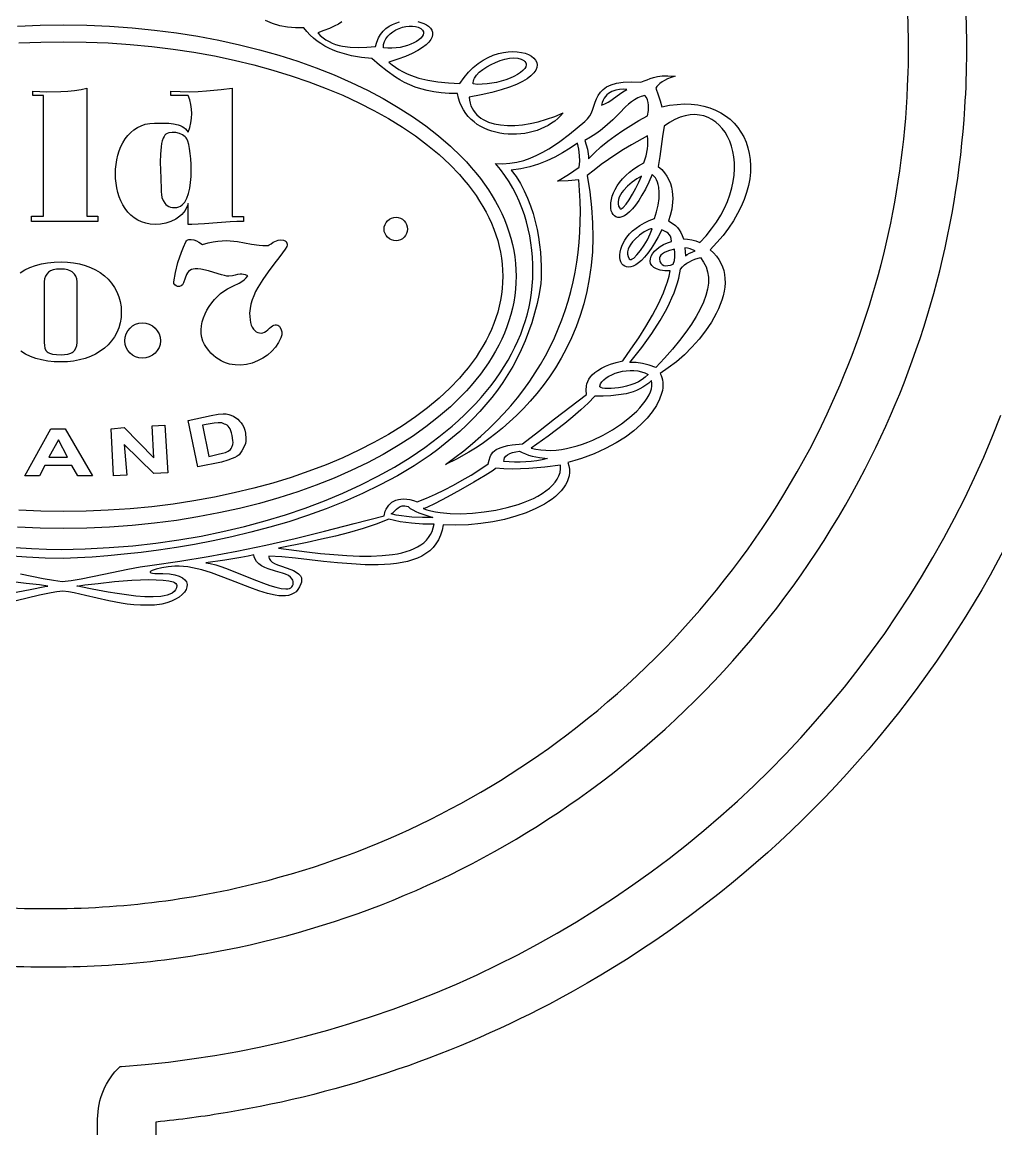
# Model space of a CAD drawing. Extents: x 0 to 300, y 0 to 300.
# Drawn here: x 148.2 to 215, y 75.9 to 151.8 of the extents above; entities that cross this region are included whole.
import ezdxf

# ---------------------------------------------------------------- set-up
doc = ezdxf.new("R2010")
doc.units = 0
doc.layers.add('Nível Padrão', color=18, linetype='CONTINUOUS')

msp = doc.modelspace()

# ---------------------------------------------------------------- linework, layer by layer
at = {"layer": 'Nível Padrão'}
for points in [[(87, 149.999, 0.054318), (88.474, 136.386, 0.101067), (98.67, 113.465, 0.119297), (121.17, 93.967, 0.103493), (145.911, 87.131, 0.060839), (161.308, 88.011, 0.109943), (186.407, 98.579, 0.119927), (206.033, 121.17, 0.103493), (212.869, 145.911, 0.060839), (211.989, 161.308, 0.109943), (201.421, 186.407, 0.119927), (178.83, 206.033, 0.103493), (154.089, 212.869, 0.060839), (138.692, 211.989, 0.109877), (113.606, 201.431, 0.120973), (93.856, 178.613, 0.096754), (87.239, 155.52, 0.021823), (87, 149.999)], [(91, 149.996, 0.071455), (93.365, 133.407, 0.091783), (103.017, 114.307, 0.120741), (124.926, 96.576, 0.099438), (147.402, 91.056, 0.065578), (162.845, 92.401, 0.107818), (185.572, 102.925, 0.121394), (203.424, 124.926, 0.099438), (208.944, 147.402, 0.065578), (207.599, 162.845, 0.107818), (197.075, 185.572, 0.121394), (175.074, 203.424, 0.099438), (152.598, 208.944, 0.065573), (137.156, 207.599, 0.107758), (114.44, 197.084, 0.122408), (96.482, 174.873, 0.099256), (91.049, 152.422, 0.010199), (91, 149.996)], [(157.382, 76.365), (157.382, 15.957), (246.952, 53.397), (283.81, 142.379), (223.612, 142.379, -0.126533), (210.911, 107.971, -0.118528), (185.035, 84.811, -0.082126), (162.289, 77.019, -0.016772), (157.382, 76.365)]]:
    msp.add_lwpolyline(points, format="xyb", close=True, dxfattribs=at)
for points in [[(175.337, 151.834), (175.556, 151.778), (175.756, 151.704), (175.934, 151.614), (176.086, 151.508), (176.208, 151.388), (176.297, 151.254), (176.348, 151.109), (176.358, 150.953), (176.323, 150.787), (176.239, 150.612), (176.103, 150.43), (175.91, 150.241), (175.657, 150.048), (175.34, 149.85), (174.956, 149.65), (174.5, 149.448), (173.969, 149.245), (173.358, 149.043), (173.58, 148.863), (173.81, 148.697), (174.051, 148.544), (174.301, 148.404), (174.561, 148.276), (174.833, 148.16), (175.41, 147.962), (176.035, 147.81), (176.713, 147.699), (177.445, 147.629), (178.236, 147.595), (178.519, 148.008), (178.823, 148.372), (179.143, 148.689), (179.477, 148.96), (179.82, 149.189), (180.168, 149.377), (180.519, 149.526), (180.868, 149.639), (181.21, 149.717), (181.544, 149.762), (181.864, 149.776), (182.167, 149.762), (182.45, 149.721), (182.708, 149.656), (182.937, 149.569), (183.135, 149.461), (183.296, 149.335), (183.418, 149.193), (183.497, 149.036), (183.528, 148.868), (183.509, 148.689), (183.435, 148.502), (183.302, 148.31), (183.107, 148.113), (182.847, 147.914), (182.516, 147.716), (182.112, 147.52), (181.631, 147.328), (181.068, 147.143), (180.421, 146.965), (179.685, 146.799), (178.856, 146.644), (178.884, 146.437), (178.93, 146.243), (178.991, 146.06), (179.069, 145.889), (179.162, 145.731), (179.27, 145.584), (179.391, 145.449), (179.527, 145.325), (179.675, 145.213), (179.836, 145.113), (180.008, 145.023), (180.192, 144.945), (180.59, 144.822), (181.026, 144.742), (181.496, 144.705), (181.993, 144.71), (182.514, 144.756), (183.053, 144.842), (183.607, 144.967), (184.17, 145.13), (184.737, 145.332), (185.305, 145.569), (185.133, 145.371), (184.944, 145.186), (184.739, 145.015), (184.519, 144.858), (184.287, 144.715), (184.042, 144.587), (183.787, 144.473), (183.523, 144.375), (183.252, 144.291), (182.974, 144.222), (182.692, 144.169), (182.406, 144.131), (182.117, 144.109), (181.828, 144.102), (181.54, 144.112), (181.254, 144.138), (180.971, 144.18), (180.693, 144.238), (180.421, 144.314), (180.156, 144.406), (179.901, 144.515), (179.655, 144.642), (179.422, 144.786), (179.201, 144.947), (178.995, 145.126), (178.805, 145.324), (178.631, 145.539), (178.477, 145.772), (178.342, 146.024), (178.228, 146.295), (178.138, 146.584), (178.071, 146.892), (177.489, 146.907), (176.949, 146.948), (176.449, 147.015), (175.985, 147.104), (175.555, 147.216), (175.156, 147.346), (174.785, 147.494), (174.438, 147.657), (174.114, 147.835), (173.808, 148.023), (173.24, 148.428), (172.713, 148.855), (172.201, 149.291), (171.487, 149.371), (170.803, 149.492), (170.153, 149.66), (169.841, 149.763), (169.54, 149.88), (169.249, 150.011), (168.968, 150.158), (168.698, 150.321), (168.44, 150.5), (168.194, 150.697), (167.96, 150.912), (167.738, 151.146), (167.53, 151.399), (166.953, 151.395), (166.399, 151.445), (165.87, 151.546), (165.365, 151.699), (164.885, 151.903)], [(170.136, 151.805), (169.898, 151.657), (169.615, 151.509), (169.286, 151.361), (168.908, 151.214), (168.481, 151.069), (168.657, 150.886), (168.845, 150.724), (169.043, 150.583), (169.252, 150.461), (169.471, 150.357), (169.7, 150.27), (169.938, 150.199), (170.186, 150.143), (170.707, 150.073), (171.259, 150.051), (171.841, 150.069), (172.449, 150.118), (172.53, 150.43), (172.645, 150.708), (172.79, 150.954), (172.963, 151.169), (173.159, 151.353), (173.374, 151.508), (173.604, 151.635), (173.847, 151.735), (174.097, 151.809)], [(147.882, 151.517), (149.449, 151.584), (151.037, 151.606), (151.037, 151.606), (152.631, 151.584), (154.206, 151.517), (155.757, 151.407), (157.284, 151.255), (158.784, 151.063), (160.256, 150.83), (161.698, 150.558), (163.107, 150.249), (164.482, 149.904), (165.82, 149.523), (167.12, 149.107), (168.38, 148.658), (169.597, 148.177), (170.77, 147.665), (171.897, 147.123), (172.976, 146.551), (174.005, 145.952), (174.981, 145.326), (175.904, 144.675), (176.77, 143.999), (177.579, 143.299), (178.327, 142.577), (178.678, 142.208), (179.014, 141.834), (179.333, 141.454), (179.637, 141.07), (179.923, 140.681), (180.193, 140.287), (180.446, 139.889), (180.682, 139.487), (180.901, 139.08), (181.101, 138.669), (181.284, 138.254), (181.449, 137.835), (181.595, 137.413), (181.722, 136.987), (181.831, 136.557), (181.92, 136.125), (181.99, 135.689), (182.04, 135.25), (182.07, 134.808), (182.081, 134.364), (182.07, 133.919), (182.04, 133.478), (181.99, 133.039), (181.92, 132.602), (181.831, 132.17), (181.722, 131.74), (181.595, 131.313), (181.449, 130.891), (181.284, 130.471), (181.101, 130.056), (180.901, 129.645), (180.682, 129.237), (180.446, 128.834), (180.193, 128.435), (179.923, 128.041), (179.637, 127.651), (179.333, 127.266), (179.014, 126.886), (178.678, 126.511), (178.327, 126.141), (177.579, 125.417), (176.77, 124.716), (175.904, 124.038), (174.981, 123.384), (174.005, 122.757), (172.976, 122.155), (171.897, 121.582), (170.77, 121.038), (169.597, 120.524), (168.38, 120.041), (167.12, 119.59), (165.82, 119.173), (164.482, 118.79), (163.107, 118.443), (161.698, 118.133), (160.256, 117.86), (158.784, 117.626), (157.284, 117.433), (155.757, 117.28), (154.206, 117.17), (152.631, 117.103), (151.037, 117.08), (149.449, 117.103), (147.882, 117.17)], [(147.967, 150.365), (149.492, 150.427), (151.037, 150.448), (151.037, 150.448), (152.585, 150.427), (154.114, 150.365), (155.62, 150.263), (157.102, 150.122), (158.559, 149.942), (159.988, 149.726), (161.388, 149.473), (162.756, 149.185), (164.09, 148.863), (165.389, 148.508), (166.651, 148.121), (167.874, 147.703), (169.056, 147.255), (170.194, 146.778), (171.288, 146.272), (172.335, 145.74), (173.334, 145.181), (174.282, 144.598), (175.177, 143.99), (176.018, 143.36), (176.803, 142.707), (177.529, 142.034), (178.195, 141.34), (178.505, 140.986), (178.799, 140.628), (179.078, 140.264), (179.34, 139.897), (179.585, 139.525), (179.814, 139.149), (180.026, 138.77), (180.221, 138.386), (180.398, 137.998), (180.558, 137.607), (180.7, 137.213), (180.823, 136.815), (180.929, 136.414), (181.015, 136.01), (181.083, 135.602), (181.132, 135.192), (181.161, 134.779), (181.171, 134.364), (181.161, 133.948), (181.132, 133.535), (181.083, 133.125), (181.015, 132.718), (180.929, 132.313), (180.823, 131.912), (180.7, 131.513), (180.558, 131.119), (180.398, 130.727), (180.221, 130.339), (180.026, 129.955), (179.814, 129.574), (179.585, 129.198), (179.34, 128.826), (179.078, 128.457), (178.799, 128.094), (178.505, 127.734), (178.195, 127.38), (177.529, 126.684), (176.803, 126.009), (176.018, 125.355), (175.177, 124.722), (174.282, 124.113), (173.334, 123.527), (172.335, 122.967), (171.288, 122.433), (170.194, 121.925), (169.056, 121.446), (167.874, 120.996), (166.651, 120.576), (165.389, 120.187), (164.09, 119.831), (162.756, 119.507), (161.388, 119.218), (159.988, 118.964), (158.559, 118.746), (157.102, 118.566), (155.62, 118.424), (154.114, 118.321), (152.585, 118.259), (151.037, 118.238), (149.492, 118.259), (147.967, 118.321)], [(147.727, 115.756), (148.834, 115.687), (149.884, 115.646), (150.871, 115.633), (152.532, 115.672), (154.171, 115.759), (155.787, 115.891), (157.377, 116.069), (158.94, 116.29), (160.474, 116.553), (161.976, 116.858), (163.445, 117.204), (164.878, 117.589), (166.273, 118.012), (167.628, 118.472), (168.942, 118.967), (170.211, 119.498), (171.435, 120.062), (172.61, 120.659), (173.736, 121.287), (174.809, 121.946), (175.828, 122.633), (176.79, 123.349), (177.695, 124.091), (178.124, 124.472), (178.538, 124.86), (178.937, 125.253), (179.32, 125.653), (179.686, 126.058), (180.036, 126.469), (180.37, 126.886), (180.686, 127.309), (180.985, 127.736), (181.267, 128.169), (181.532, 128.607), (181.778, 129.05), (182.006, 129.497), (182.215, 129.949), (182.406, 130.406), (182.578, 130.867), (182.731, 131.332), (182.864, 131.801), (182.977, 132.275), (183.07, 132.751), (183.143, 133.232), (183.196, 133.716), (183.227, 134.204), (183.238, 134.695), (183.238, 134.695), (183.23, 135.184), (183.204, 135.674), (183.161, 136.164), (183.099, 136.653), (183.018, 137.141), (182.918, 137.625), (182.796, 138.106), (182.654, 138.581), (182.49, 139.051), (182.303, 139.514), (182.094, 139.97), (181.86, 140.416), (181.602, 140.853), (181.319, 141.279), (181.01, 141.694), (180.675, 142.096), (181.174, 142.078), (181.664, 142.112), (182.142, 142.193), (182.608, 142.316), (183.06, 142.474), (183.497, 142.663), (183.919, 142.876), (184.323, 143.109), (184.709, 143.355), (185.075, 143.609), (185.744, 144.12), (186.793, 144.99), (186.985, 145.167), (187.134, 145.367), (187.252, 145.586), (187.347, 145.818), (187.515, 146.299), (187.609, 146.538), (187.723, 146.769), (187.868, 146.986), (188.055, 147.184), (188.294, 147.358), (188.595, 147.502), (188.969, 147.612), (189.428, 147.681), (189.98, 147.705), (190.637, 147.678), (190.869, 147.76), (191.081, 147.847), (191.292, 147.933), (191.521, 148.009), (191.787, 148.07), (192.108, 148.108), (192.504, 148.118), (192.993, 148.092), (192.718, 147.997), (192.479, 147.898), (192.273, 147.797), (192.1, 147.694), (191.955, 147.588), (191.837, 147.481), (191.743, 147.373), (191.671, 147.265), (191.84, 146.82), (191.97, 146.407), (192.084, 145.983), (192.614, 146.09), (193.126, 146.155), (193.618, 146.181), (194.091, 146.169), (194.543, 146.12), (194.973, 146.035), (195.38, 145.917), (195.763, 145.766), (196.122, 145.584), (196.454, 145.372), (196.761, 145.133), (197.04, 144.866), (197.29, 144.575), (197.511, 144.26), (197.702, 143.922), (197.861, 143.564), (197.988, 143.186), (198.082, 142.791), (198.142, 142.378), (198.167, 141.951), (198.156, 141.511), (198.108, 141.058), (198.022, 140.594), (197.897, 140.122), (197.733, 139.641), (197.528, 139.154), (197.281, 138.663), (196.992, 138.168), (196.659, 137.671), (196.282, 137.174), (195.86, 136.677), (195.391, 136.183), (195.626, 135.975), (195.828, 135.754), (195.999, 135.52), (196.139, 135.276), (196.249, 135.022), (196.331, 134.758), (196.385, 134.487), (196.413, 134.207), (196.415, 133.922), (196.394, 133.631), (196.349, 133.335), (196.282, 133.036), (196.194, 132.734), (196.086, 132.43), (195.959, 132.125), (195.815, 131.821), (195.477, 131.215), (195.08, 130.621), (194.634, 130.046), (194.147, 129.496), (193.627, 128.98), (193.084, 128.505), (192.525, 128.078), (191.96, 127.707), (192.033, 127.566), (192.089, 127.415), (192.129, 127.255), (192.151, 127.086), (192.157, 126.909), (192.145, 126.725), (192.116, 126.534), (192.07, 126.338), (191.927, 125.929), (191.714, 125.505), (191.43, 125.071), (191.076, 124.631), (190.651, 124.192), (190.154, 123.759), (189.585, 123.338), (188.943, 122.933), (188.228, 122.55), (187.438, 122.194), (187.016, 122.028), (186.574, 121.871), (186.114, 121.724), (185.635, 121.587), (185.704, 121.359), (185.74, 121.134), (185.745, 120.911), (185.719, 120.692), (185.664, 120.476), (185.58, 120.263), (185.47, 120.055), (185.333, 119.852), (185.172, 119.653), (184.986, 119.46), (184.778, 119.272), (184.548, 119.091), (184.298, 118.916), (184.028, 118.748), (183.434, 118.434), (182.775, 118.152), (182.06, 117.905), (181.298, 117.696), (180.497, 117.528), (179.665, 117.404), (178.813, 117.328), (177.948, 117.301), (177.079, 117.328), (177.007, 116.95), (176.9, 116.606), (176.76, 116.295), (176.589, 116.014), (176.388, 115.764), (176.158, 115.542), (175.901, 115.347), (175.619, 115.178), (175.313, 115.033), (174.984, 114.91), (174.634, 114.81), (174.265, 114.729), (173.878, 114.667), (173.475, 114.622), (173.056, 114.593), (172.625, 114.578), (171.727, 114.587), (170.794, 114.637), (169.838, 114.717), (168.871, 114.816), (166.951, 115.026), (166.023, 115.115), (165.132, 115.178), (165.136, 115.096), (165.155, 115.02), (165.233, 114.886), (165.358, 114.771), (165.521, 114.671), (165.714, 114.583), (165.927, 114.503), (166.383, 114.351), (166.819, 114.183), (167.008, 114.083), (167.167, 113.968), (167.287, 113.834), (167.358, 113.676), (167.373, 113.588), (167.373, 113.492), (167.357, 113.388), (167.323, 113.276), (167.234, 113.062), (167.123, 112.883), (166.991, 112.737), (166.839, 112.624), (166.667, 112.539), (166.478, 112.483), (166.271, 112.452), (166.049, 112.446), (165.812, 112.461), (165.561, 112.496), (165.022, 112.619), (164.441, 112.8), (163.825, 113.023), (162.526, 113.532), (161.858, 113.789), (161.191, 114.026), (160.531, 114.228), (159.888, 114.381), (159.575, 114.434), (159.269, 114.468), (158.972, 114.483), (158.684, 114.475), (158.228, 114.44), (157.787, 114.374), (157.405, 114.289), (157.123, 114.196), (157.034, 114.15), (156.985, 114.107), (156.983, 114.067), (157.033, 114.033), (157.14, 114.006), (157.309, 113.987), (157.857, 113.979), (158.3, 113.953), (158.669, 113.893), (158.968, 113.804), (159.199, 113.69), (159.365, 113.555), (159.47, 113.402), (159.515, 113.237), (159.505, 113.064), (159.443, 112.886), (159.33, 112.708), (159.171, 112.534), (158.967, 112.368), (158.723, 112.215), (158.441, 112.078), (158.124, 111.961), (157.775, 111.87), (157.272, 111.823), (156.786, 111.804), (156.316, 111.81), (155.861, 111.838), (155.418, 111.884), (154.986, 111.947), (154.152, 112.108), (153.347, 112.295), (152.56, 112.486), (151.78, 112.656), (151.389, 112.725), (150.995, 112.78), (150.594, 112.731), (150.197, 112.666), (149.405, 112.498), (147.792, 112.108)], [(148.092, 113.953), (149.655, 113.645), (150.347, 113.525), (150.954, 113.441), (151.57, 113.513), (152.259, 113.627), (153.801, 113.937), (155.459, 114.278), (156.294, 114.432), (157.113, 114.558), (157.113, 114.558), (159.021, 114.82), (160.96, 115.14), (162.926, 115.51), (164.915, 115.927), (166.924, 116.385), (168.948, 116.878), (170.984, 117.401), (173.028, 117.948), (173.115, 118.26), (173.179, 118.404), (173.255, 118.539), (173.345, 118.662), (173.449, 118.772), (173.567, 118.869), (173.699, 118.951), (173.846, 119.016), (174.008, 119.063), (174.185, 119.092), (174.376, 119.1), (174.584, 119.085), (174.807, 119.048), (175.046, 118.987), (175.301, 118.899), (175.933, 119.157), (176.558, 119.434), (177.175, 119.731), (177.787, 120.047), (178.392, 120.382), (178.993, 120.737), (179.588, 121.111), (180.179, 121.504), (180.238, 121.748), (180.309, 121.979), (180.357, 122.089), (180.42, 122.194), (180.498, 122.294), (180.598, 122.388), (180.72, 122.476), (180.871, 122.557), (181.051, 122.631), (181.266, 122.696), (181.518, 122.753), (181.812, 122.802), (182.535, 122.869), (183.627, 123.73), (184.726, 124.58), (186.917, 126.259), (186.896, 126.547), (186.915, 126.848), (186.948, 127.001), (187, 127.156), (187.077, 127.31), (187.18, 127.464), (187.314, 127.616), (187.482, 127.766), (187.688, 127.913), (187.934, 128.056), (188.225, 128.195), (188.563, 128.328), (188.953, 128.455), (189.397, 128.575), (189.96, 129.364), (190.494, 130.148), (190.994, 130.928), (191.448, 131.702), (191.851, 132.47), (192.193, 133.232), (192.339, 133.611), (192.466, 133.988), (192.575, 134.363), (192.663, 134.736), (192.285, 134.747), (191.973, 134.792), (191.722, 134.869), (191.531, 134.971), (191.395, 135.096), (191.312, 135.239), (191.279, 135.396), (191.294, 135.563), (191.352, 135.736), (191.451, 135.91), (191.589, 136.082), (191.762, 136.248), (191.967, 136.403), (192.201, 136.543), (192.462, 136.664), (192.745, 136.762), (192.717, 136.967), (192.665, 137.123), (192.594, 137.24), (192.508, 137.325), (192.41, 137.39), (192.304, 137.442), (192.084, 137.548), (191.835, 137.062), (191.59, 136.635), (191.352, 136.263), (191.122, 135.945), (190.899, 135.677), (190.686, 135.458), (190.483, 135.284), (190.292, 135.153), (190.112, 135.062), (189.946, 135.01), (189.794, 134.993), (189.656, 135.009), (189.535, 135.055), (189.431, 135.129), (189.345, 135.229), (189.278, 135.351), (189.231, 135.493), (189.205, 135.654), (189.201, 135.829), (189.22, 136.017), (189.263, 136.215), (189.33, 136.42), (189.424, 136.631), (189.544, 136.844), (189.692, 137.057), (189.869, 137.267), (190.075, 137.473), (190.312, 137.67), (190.581, 137.858), (190.883, 138.032), (191.218, 138.192), (191.588, 138.333), (191.727, 138.797), (191.83, 139.253), (191.892, 139.692), (191.908, 140.106), (191.875, 140.488), (191.837, 140.663), (191.786, 140.828), (191.719, 140.98), (191.637, 141.119), (191.538, 141.243), (191.423, 141.352), (191.184, 140.814), (190.95, 140.337), (190.72, 139.92), (190.497, 139.559), (190.282, 139.252), (190.074, 138.997), (189.875, 138.791), (189.687, 138.631), (189.51, 138.515), (189.345, 138.441), (189.193, 138.405), (189.056, 138.406), (188.934, 138.44), (188.828, 138.506), (188.739, 138.6), (188.669, 138.721), (188.617, 138.865), (188.586, 139.03), (188.577, 139.214), (188.589, 139.414), (188.625, 139.627), (188.685, 139.851), (188.771, 140.084), (188.882, 140.323), (189.021, 140.564), (189.189, 140.807), (189.385, 141.048), (189.612, 141.284), (189.871, 141.514), (190.161, 141.735), (190.486, 141.943), (190.844, 142.137), (190.999, 142.626), (191.092, 143.099), (191.115, 143.329), (191.123, 143.556), (191.115, 143.779), (191.092, 143.998), (189.993, 143.386), (189.457, 143.062), (188.932, 142.727), (188.419, 142.38), (187.918, 142.021), (187.431, 141.651), (186.958, 141.269), (187.141, 140.155), (187.266, 139.075), (187.334, 138.031), (187.35, 137.021), (187.315, 136.045), (187.232, 135.103), (187.104, 134.194), (186.934, 133.319), (186.725, 132.477), (186.479, 131.667), (186.198, 130.889), (185.886, 130.143), (185.546, 129.429), (185.18, 128.747), (184.79, 128.095), (184.38, 127.474), (183.952, 126.883), (183.509, 126.323), (183.053, 125.792), (182.588, 125.291), (182.116, 124.819), (181.64, 124.376), (181.163, 123.961), (180.686, 123.575), (180.214, 123.216), (179.748, 122.886), (179.291, 122.582), (178.847, 122.305), (178.005, 121.832), (177.244, 121.463), (177.887, 121.93), (178.506, 122.407), (179.101, 122.895), (179.673, 123.394), (180.221, 123.903), (180.745, 124.421), (181.246, 124.95), (181.723, 125.489), (182.178, 126.038), (182.608, 126.596), (183.016, 127.163), (183.401, 127.74), (183.763, 128.326), (184.101, 128.92), (184.417, 129.524), (184.711, 130.136), (184.981, 130.756), (185.229, 131.385), (185.455, 132.022), (185.658, 132.667), (185.839, 133.32), (185.998, 133.981), (186.134, 134.649), (186.248, 135.325), (186.341, 136.008), (186.411, 136.698), (186.46, 137.395), (186.487, 138.099), (186.492, 138.81), (186.476, 139.527), (186.439, 140.25), (186.38, 140.98), (185.656, 140.923), (184.933, 140.897), (185.677, 141.357), (186.421, 141.848), (186.454, 142.252), (186.436, 142.659), (186.38, 143.075), (186.297, 143.502), (185.785, 143.156), (185.267, 142.833), (184.738, 142.539), (184.194, 142.277), (183.628, 142.052), (183.036, 141.868), (182.411, 141.73), (181.75, 141.641), (182.081, 141.199), (182.378, 140.729), (182.642, 140.235), (182.874, 139.723), (183.077, 139.197), (183.252, 138.662), (183.4, 138.123), (183.522, 137.584), (183.621, 137.05), (183.698, 136.527), (183.753, 136.019), (183.79, 135.53), (183.809, 135.066), (183.812, 134.631), (183.8, 134.23), (183.775, 133.868), (183.661, 133.17), (183.52, 132.49), (183.354, 131.826), (183.162, 131.179), (182.946, 130.548), (182.707, 129.933), (182.444, 129.333), (182.158, 128.75), (181.851, 128.181), (181.523, 127.628), (181.174, 127.09), (180.806, 126.567), (180.418, 126.058), (180.013, 125.564), (179.589, 125.084), (179.148, 124.618), (178.691, 124.166), (178.218, 123.728), (177.73, 123.303), (177.228, 122.892), (176.712, 122.493), (176.183, 122.108), (175.641, 121.735), (175.088, 121.375), (174.524, 121.027), (173.949, 120.691), (172.771, 120.055), (171.56, 119.465), (170.32, 118.92), (169.058, 118.418), (167.778, 117.957), (166.487, 117.537), (165.188, 117.155), (163.889, 116.81), (162.593, 116.501), (161.307, 116.225), (160.035, 115.981), (158.784, 115.769), (157.558, 115.585), (156.363, 115.43), (155.204, 115.3), (154.086, 115.195), (153.016, 115.113), (151.997, 115.053), (151.037, 115.012), (149.778, 115.039), (148.494, 115.097), (147.188, 115.187)], [(148.066, 134.596), (148.389, 134.798), (148.741, 134.968), (149.12, 135.108), (149.524, 135.217), (149.951, 135.294), (150.401, 135.341), (150.871, 135.356), (151.313, 135.341), (151.737, 135.295), (152.144, 135.219), (152.53, 135.113), (152.895, 134.979), (153.237, 134.815), (153.555, 134.624), (153.848, 134.405), (154.111, 134.159), (154.342, 133.89), (154.541, 133.598), (154.705, 133.289), (154.835, 132.964), (154.929, 132.626), (154.986, 132.278), (155.005, 131.924), (154.986, 131.544), (154.929, 131.182), (154.835, 130.838), (154.705, 130.513), (154.541, 130.21), (154.342, 129.93), (154.111, 129.674), (153.848, 129.443), (153.555, 129.224), (153.237, 129.033), (152.895, 128.87), (152.53, 128.735), (152.144, 128.63), (151.737, 128.554), (151.313, 128.508), (150.871, 128.492), (150.403, 128.508), (149.957, 128.554), (149.537, 128.63), (149.14, 128.735), (148.769, 128.87), (148.424, 129.033), (148.105, 129.224)], [(147.784, 112.709), (148.878, 112.919), (149.657, 113.075), (149.879, 113.112), (149.962, 113.11), (149.962, 113.11), (149.394, 113.195), (148.489, 113.309), (147.373, 113.425)]]:
    msp.add_lwpolyline(points, dxfattribs=at)
for points in [[(172.986, 150.035), (172.996, 150.254), (173.053, 150.461), (173.151, 150.655), (173.284, 150.833), (173.448, 150.994), (173.637, 151.138), (173.845, 151.261), (174.066, 151.363), (174.296, 151.443), (174.529, 151.498), (174.759, 151.527), (174.98, 151.529), (175.188, 151.502), (175.376, 151.445), (175.54, 151.356), (175.673, 151.234), (175.728, 151.137), (175.741, 151.032), (175.713, 150.921), (175.649, 150.808), (175.55, 150.694), (175.419, 150.582), (175.259, 150.473), (175.074, 150.371), (174.865, 150.277), (174.636, 150.193), (174.389, 150.122), (174.127, 150.065), (173.853, 150.026), (173.57, 150.007), (173.28, 150.009), (172.986, 150.035)], [(179.146, 147.554), (179.14, 147.652), (179.153, 147.752), (179.183, 147.852), (179.231, 147.954), (179.37, 148.157), (179.562, 148.356), (179.798, 148.548), (180.069, 148.728), (180.366, 148.893), (180.68, 149.037), (181.003, 149.159), (181.324, 149.252), (181.636, 149.314), (181.93, 149.339), (182.196, 149.325), (182.426, 149.266), (182.525, 149.219), (182.611, 149.16), (182.684, 149.087), (182.742, 149.001), (182.769, 148.938), (182.78, 148.874), (182.759, 148.741), (182.683, 148.604), (182.558, 148.467), (182.389, 148.331), (182.182, 148.198), (181.941, 148.071), (181.672, 147.952), (181.381, 147.843), (181.072, 147.747), (180.751, 147.665), (180.423, 147.6), (180.093, 147.554), (179.766, 147.53), (179.449, 147.529), (179.146, 147.554)], [(148.846, 138.127), (148.846, 138.499), (149.673, 138.499), (149.673, 146.768), (148.929, 146.768), (148.929, 147.058), (149.888, 147.021), (150.866, 147.037), (151.345, 147.068), (151.806, 147.116), (152.243, 147.181), (152.649, 147.265), (152.649, 138.499), (153.393, 138.499), (153.393, 138.127), (148.846, 138.127)], [(162.611, 147.265), (162.611, 138.457), (163.396, 138.457), (163.396, 138.127), (162.935, 138.118), (162.48, 138.094), (161.588, 138.023), (160.711, 137.952), (160.276, 137.929), (159.841, 137.92), (159.593, 137.92), (159.593, 139.367), (159.538, 139.194), (159.465, 139.032), (159.376, 138.88), (159.273, 138.74), (159.156, 138.61), (159.027, 138.491), (158.736, 138.287), (158.41, 138.127), (158.059, 138.012), (157.692, 137.943), (157.32, 137.92), (156.99, 137.94), (156.681, 137.998), (156.394, 138.092), (156.128, 138.218), (155.884, 138.376), (155.661, 138.561), (155.459, 138.772), (155.279, 139.005), (155.12, 139.259), (154.982, 139.531), (154.866, 139.818), (154.771, 140.118), (154.697, 140.428), (154.644, 140.745), (154.612, 141.068), (154.602, 141.393), (154.612, 141.718), (154.644, 142.041), (154.697, 142.359), (154.77, 142.668), (154.865, 142.968), (154.98, 143.255), (155.116, 143.527), (155.274, 143.781), (155.452, 144.015), (155.65, 144.225), (155.87, 144.411), (156.11, 144.568), (156.371, 144.695), (156.653, 144.788), (156.956, 144.846), (157.279, 144.866), (157.931, 144.868), (158.265, 144.856), (158.591, 144.82), (158.897, 144.751), (159.04, 144.702), (159.174, 144.64), (159.297, 144.565), (159.409, 144.475), (159.508, 144.369), (159.593, 144.246), (159.702, 144.57), (159.779, 144.89), (159.826, 145.208), (159.841, 145.523), (159.826, 145.836), (159.779, 146.148), (159.702, 146.458), (159.593, 146.768), (158.395, 146.768), (158.395, 147.058), (159.042, 147.028), (159.675, 147.026), (160.285, 147.047), (160.859, 147.084), (161.865, 147.18), (162.611, 147.265)], [(191.092, 145.363), (191.159, 145.739), (191.17, 145.927), (191.164, 146.112), (191.139, 146.291), (191.092, 146.462), (191.022, 146.622), (190.927, 146.768), (190.673, 146.699), (190.437, 146.601), (190.215, 146.478), (190.002, 146.33), (189.795, 146.162), (189.59, 145.976), (189.17, 145.559), (188.711, 145.099), (188.183, 144.617), (187.883, 144.374), (187.554, 144.133), (187.192, 143.897), (186.793, 143.667), (186.89, 143.38), (186.979, 143.078), (187.037, 142.76), (187.047, 142.595), (187.041, 142.427), (187.459, 142.84), (187.906, 143.24), (188.381, 143.628), (188.88, 144.003), (189.403, 144.365), (189.947, 144.712), (190.511, 145.045), (191.092, 145.363)], [(189.686, 147.182), (189.442, 147.188), (189.183, 147.171), (188.919, 147.122), (188.663, 147.032), (188.542, 146.97), (188.427, 146.894), (188.32, 146.804), (188.222, 146.699), (188.134, 146.578), (188.059, 146.44), (187.997, 146.283), (187.95, 146.107), (188.183, 146.194), (188.39, 146.298), (188.583, 146.418), (188.772, 146.551), (189.177, 146.851), (189.414, 147.014), (189.686, 147.182)], [(192.249, 144.66), (192.138, 143.954), (192.043, 143.259), (191.947, 142.572), (191.836, 141.889), (192.072, 141.68), (192.271, 141.456), (192.436, 141.221), (192.568, 140.976), (192.67, 140.725), (192.745, 140.468), (192.795, 140.21), (192.823, 139.951), (192.831, 139.695), (192.821, 139.443), (192.76, 138.964), (192.659, 138.533), (192.539, 138.168), (192.863, 137.962), (193.011, 137.841), (193.148, 137.703), (193.274, 137.545), (193.387, 137.365), (193.487, 137.161), (193.572, 136.927), (193.851, 136.912), (194.13, 136.865), (194.409, 136.788), (194.688, 136.679), (195.114, 137.144), (195.494, 137.613), (195.829, 138.084), (196.121, 138.557), (196.371, 139.029), (196.58, 139.498), (196.75, 139.963), (196.882, 140.421), (196.978, 140.871), (197.038, 141.31), (197.065, 141.738), (197.059, 142.152), (197.022, 142.55), (196.956, 142.93), (196.861, 143.291), (196.74, 143.631), (196.592, 143.948), (196.421, 144.239), (196.227, 144.504), (196.011, 144.74), (195.775, 144.946), (195.521, 145.119), (195.249, 145.258), (194.961, 145.361), (194.659, 145.425), (194.344, 145.45), (194.016, 145.434), (193.678, 145.373), (193.331, 145.268), (192.977, 145.115), (192.615, 144.913), (192.249, 144.66)], [(157.733, 140.318), (157.737, 140.158), (157.754, 139.967), (157.794, 139.762), (157.868, 139.558), (157.984, 139.372), (158.06, 139.29), (158.152, 139.219), (158.259, 139.16), (158.382, 139.116), (158.523, 139.087), (158.684, 139.078), (158.822, 139.089), (158.949, 139.124), (159.066, 139.179), (159.172, 139.255), (159.269, 139.349), (159.357, 139.459), (159.505, 139.727), (159.62, 140.046), (159.705, 140.406), (159.762, 140.795), (159.795, 141.202), (159.806, 141.617), (159.798, 142.027), (159.774, 142.423), (159.736, 142.793), (159.688, 143.126), (159.633, 143.411), (159.573, 143.636), (159.511, 143.791), (159.462, 143.867), (159.394, 143.938), (159.213, 144.061), (158.988, 144.156), (158.741, 144.215), (158.491, 144.232), (158.261, 144.198), (158.159, 144.161), (158.07, 144.109), (157.996, 144.041), (157.94, 143.957), (157.869, 143.828), (157.812, 143.663), (157.767, 143.466), (157.733, 143.243), (157.693, 142.736), (157.682, 142.184), (157.707, 141.102), (157.733, 140.318)], [(190.679, 141.228), (190.369, 141.045), (190.045, 140.816), (189.732, 140.549), (189.454, 140.256), (189.336, 140.103), (189.236, 139.948), (189.158, 139.791), (189.103, 139.634), (189.076, 139.479), (189.08, 139.327), (189.117, 139.179), (189.19, 139.036), (189.23, 138.995), (189.285, 138.993), (189.354, 139.027), (189.435, 139.094), (189.625, 139.312), (189.841, 139.62), (190.07, 139.993), (190.295, 140.403), (190.503, 140.823), (190.679, 141.228)], [(173.854, 138.416), (174.007, 138.399), (174.152, 138.351), (174.285, 138.274), (174.402, 138.173), (174.5, 138.051), (174.575, 137.91), (174.623, 137.755), (174.64, 137.589), (174.623, 137.437), (174.575, 137.292), (174.5, 137.159), (174.402, 137.041), (174.285, 136.943), (174.152, 136.868), (174.007, 136.82), (173.854, 136.803), (173.688, 136.82), (173.533, 136.868), (173.393, 136.943), (173.271, 137.041), (173.169, 137.159), (173.093, 137.292), (173.045, 137.437), (173.028, 137.589), (173.045, 137.755), (173.093, 137.91), (173.169, 138.051), (173.271, 138.173), (173.393, 138.274), (173.533, 138.351), (173.688, 138.399), (173.854, 138.416)], [(191.423, 137.63), (191.316, 137.616), (191.187, 137.574), (190.881, 137.418), (190.544, 137.183), (190.219, 136.891), (190.073, 136.73), (189.946, 136.562), (189.841, 136.391), (189.766, 136.217), (189.724, 136.045), (189.721, 135.877), (189.762, 135.716), (189.852, 135.563), (189.901, 135.522), (189.968, 135.52), (190.052, 135.553), (190.15, 135.619), (190.374, 135.832), (190.622, 136.132), (190.871, 136.489), (191.102, 136.877), (191.292, 137.267), (191.423, 137.63)], [(158.601, 133.992), (158.719, 134.633), (158.891, 135.31), (159.125, 136.009), (159.267, 136.364), (159.428, 136.721), (159.466, 136.789), (159.515, 136.839), (159.575, 136.873), (159.644, 136.893), (159.802, 136.894), (159.976, 136.855), (160.154, 136.789), (160.323, 136.709), (160.585, 136.555), (160.959, 136.656), (161.305, 136.73), (161.627, 136.778), (161.928, 136.804), (162.211, 136.811), (162.479, 136.802), (162.983, 136.747), (163.945, 136.573), (164.452, 136.502), (164.723, 136.48), (165.008, 136.473), (165.072, 136.483), (165.139, 136.512), (165.277, 136.602), (165.415, 136.699), (165.546, 136.762), (165.757, 136.832), (165.952, 136.858), (166.121, 136.843), (166.254, 136.788), (166.304, 136.746), (166.342, 136.696), (166.367, 136.637), (166.377, 136.57), (166.371, 136.495), (166.349, 136.412), (166.249, 136.224), (165.874, 135.712), (165.478, 135.197), (165.081, 134.674), (164.704, 134.142), (164.367, 133.595), (164.22, 133.316), (164.092, 133.032), (163.984, 132.743), (163.899, 132.449), (163.84, 132.148), (163.81, 131.841), (163.812, 131.604), (163.833, 131.388), (163.871, 131.194), (163.924, 131.023), (163.991, 130.874), (164.071, 130.748), (164.16, 130.644), (164.259, 130.565), (164.365, 130.509), (164.477, 130.477), (164.593, 130.47), (164.711, 130.487), (164.829, 130.529), (164.947, 130.596), (165.063, 130.689), (165.174, 130.808), (165.28, 130.908), (165.382, 130.979), (165.479, 131.023), (165.57, 131.042), (165.654, 131.037), (165.731, 131.013), (165.8, 130.97), (165.861, 130.911), (165.954, 130.755), (166.005, 130.564), (166.008, 130.354), (165.959, 130.146), (165.793, 129.814), (165.579, 129.504), (165.322, 129.22), (165.028, 128.964), (164.703, 128.743), (164.353, 128.559), (163.982, 128.418), (163.598, 128.322), (163.205, 128.276), (162.81, 128.283), (162.613, 128.309), (162.418, 128.349), (162.225, 128.405), (162.035, 128.477), (161.849, 128.566), (161.667, 128.672), (161.491, 128.795), (161.32, 128.936), (161.156, 129.096), (160.999, 129.274), (160.85, 129.473), (160.709, 129.691), (160.597, 129.924), (160.523, 130.17), (160.484, 130.428), (160.478, 130.693), (160.504, 130.963), (160.56, 131.237), (160.643, 131.51), (160.751, 131.78), (160.882, 132.044), (161.035, 132.299), (161.207, 132.543), (161.395, 132.773), (161.599, 132.986), (161.816, 133.179), (162.044, 133.35), (162.28, 133.495), (162.703, 133.713), (163.091, 133.904), (163.266, 134.005), (163.425, 134.118), (163.566, 134.249), (163.686, 134.405), (163.527, 134.463), (163.39, 134.499), (163.271, 134.516), (163.166, 134.518), (162.983, 134.488), (162.812, 134.436), (162.624, 134.388), (162.389, 134.37), (162.245, 134.381), (162.078, 134.409), (161.884, 134.457), (161.66, 134.529), (160.977, 134.742), (160.46, 134.857), (160.255, 134.88), (160.081, 134.882), (159.934, 134.863), (159.81, 134.824), (159.708, 134.766), (159.622, 134.69), (159.549, 134.597), (159.486, 134.489), (159.376, 134.226), (159.263, 133.909), (159.197, 133.78), (159.101, 133.701), (158.988, 133.666), (158.87, 133.671), (158.76, 133.711), (158.67, 133.781), (158.613, 133.876), (158.601, 133.992)], [(192.869, 135.191), (192.94, 135.445), (192.973, 135.708), (192.974, 135.97), (192.952, 136.224), (192.61, 136.139), (192.433, 136.077), (192.265, 136.002), (192.119, 135.914), (192.005, 135.812), (191.934, 135.695), (191.919, 135.631), (191.919, 135.563), (191.949, 135.386), (192.009, 135.255), (192.096, 135.165), (192.208, 135.113), (192.343, 135.094), (192.5, 135.103), (192.676, 135.137), (192.869, 135.191)], [(193.655, 136.307), (193.691, 136.038), (193.696, 135.77), (193.829, 135.862), (193.98, 135.951), (194.155, 136.031), (194.358, 136.101), (194.195, 136.185), (194.022, 136.25), (193.84, 136.292), (193.655, 136.307)], [(194.73, 135.646), (194.95, 135.34), (195.114, 135.014), (195.222, 134.665), (195.275, 134.295), (195.272, 133.904), (195.215, 133.49), (195.103, 133.054), (194.936, 132.596), (194.715, 132.116), (194.441, 131.613), (194.112, 131.088), (193.73, 130.54), (193.294, 129.97), (192.806, 129.376), (192.264, 128.76), (191.671, 128.12), (191.224, 128.265), (190.766, 128.378), (190.316, 128.446), (190.1, 128.457), (189.893, 128.451), (190.709, 129.491), (191.395, 130.447), (191.962, 131.326), (192.42, 132.136), (192.611, 132.518), (192.779, 132.887), (192.925, 133.242), (193.05, 133.585), (193.155, 133.918), (193.242, 134.24), (193.365, 134.86), (193.497, 135.007), (193.643, 135.14), (193.801, 135.258), (193.97, 135.361), (194.149, 135.452), (194.336, 135.529), (194.73, 135.646)], [(151.987, 129.815), (151.987, 133.992), (151.96, 134.193), (151.889, 134.364), (151.796, 134.503), (151.698, 134.612), (151.627, 134.67), (151.54, 134.72), (151.331, 134.798), (151.099, 134.845), (150.871, 134.86), (150.567, 134.845), (150.329, 134.803), (150.145, 134.738), (150.003, 134.653), (149.888, 134.521), (149.797, 134.369), (149.736, 134.194), (149.714, 133.992), (149.714, 129.815), (149.729, 129.608), (149.771, 129.428), (149.836, 129.286), (149.921, 129.195), (149.99, 129.139), (150.075, 129.093), (150.288, 129.03), (150.554, 128.998), (150.871, 128.989), (151.099, 128.998), (151.331, 129.03), (151.54, 129.093), (151.627, 129.139), (151.698, 129.195), (151.796, 129.286), (151.889, 129.428), (151.96, 129.608), (151.987, 129.815)], [(156.452, 131.18), (156.695, 131.154), (156.925, 131.079), (157.135, 130.962), (157.32, 130.808), (157.474, 130.623), (157.591, 130.412), (157.666, 130.183), (157.692, 129.939), (157.666, 129.698), (157.591, 129.473), (157.474, 129.269), (157.32, 129.092), (157.135, 128.945), (156.925, 128.835), (156.695, 128.765), (156.452, 128.74), (156.21, 128.765), (155.985, 128.835), (155.782, 128.945), (155.604, 129.092), (155.458, 129.269), (155.347, 129.473), (155.277, 129.698), (155.253, 129.939), (155.277, 130.183), (155.347, 130.412), (155.458, 130.623), (155.604, 130.808), (155.782, 130.962), (155.985, 131.079), (156.21, 131.154), (156.452, 131.18)], [(187.826, 126.838), (187.878, 126.984), (187.97, 127.126), (188.097, 127.263), (188.256, 127.391), (188.442, 127.51), (188.651, 127.617), (188.88, 127.711), (189.123, 127.789), (189.378, 127.85), (189.64, 127.891), (189.905, 127.911), (190.169, 127.908), (190.428, 127.88), (190.678, 127.824), (190.914, 127.74), (191.133, 127.624), (190.945, 127.441), (190.727, 127.28), (190.483, 127.139), (190.221, 127.019), (189.947, 126.917), (189.666, 126.834), (189.384, 126.768), (189.108, 126.719), (188.597, 126.669), (188.18, 126.676), (188.023, 126.699), (187.907, 126.735), (187.84, 126.781), (187.826, 126.838)], [(191.381, 127.21), (191.191, 127.042), (190.991, 126.891), (190.782, 126.758), (190.565, 126.641), (190.34, 126.54), (190.108, 126.452), (189.624, 126.316), (189.117, 126.225), (188.591, 126.17), (188.049, 126.143), (187.496, 126.135), (187.026, 125.669), (186.52, 125.202), (185.986, 124.738), (185.429, 124.28), (184.856, 123.832), (184.275, 123.397), (183.114, 122.579), (183.441, 122.504), (183.777, 122.454), (184.122, 122.43), (184.473, 122.429), (184.829, 122.451), (185.19, 122.494), (185.553, 122.558), (185.917, 122.64), (186.281, 122.74), (186.643, 122.857), (187.003, 122.99), (187.357, 123.136), (188.048, 123.467), (188.705, 123.84), (189.316, 124.247), (189.87, 124.677), (190.356, 125.12), (190.571, 125.344), (190.764, 125.568), (190.935, 125.791), (191.081, 126.011), (191.203, 126.227), (191.297, 126.438), (191.364, 126.643), (191.401, 126.841), (191.407, 127.031), (191.381, 127.21)], [(159.593, 124.481), (161.164, 124.812), (161.655, 124.905), (161.991, 124.936), (162.194, 124.922), (162.373, 124.884), (162.694, 124.771), (162.993, 124.559), (163.124, 124.439), (163.231, 124.316), (163.323, 124.177), (163.407, 124.011), (163.475, 123.822), (163.52, 123.613), (163.551, 123.215), (163.544, 123.049), (163.52, 122.91), (163.37, 122.548), (163.282, 122.387), (163.19, 122.249), (163.082, 122.132), (162.947, 122.031), (162.789, 121.946), (162.611, 121.876), (162.301, 121.752), (161.867, 121.628), (160.255, 121.297), (159.593, 124.481)], [(153.021, 120.677), (152.029, 120.677), (151.615, 121.38), (149.755, 121.38), (149.383, 120.677), (148.391, 120.677), (150.169, 123.903), (151.161, 123.903), (153.021, 120.677)], [(154.468, 120.677), (154.302, 123.903), (155.212, 123.985), (157.237, 121.918), (157.113, 124.109), (157.981, 124.151), (158.188, 120.884), (157.237, 120.843), (155.212, 122.827), (155.377, 120.719), (154.468, 120.677)], [(160.585, 124.151), (160.999, 122), (161.66, 122.166), (161.955, 122.228), (162.156, 122.29), (162.337, 122.378), (162.487, 122.497), (162.542, 122.566), (162.585, 122.647), (162.652, 122.827), (162.669, 122.959), (162.663, 123.106), (162.611, 123.448), (162.573, 123.625), (162.523, 123.778), (162.466, 123.901), (162.404, 123.985), (162.341, 124.076), (162.27, 124.156), (162.183, 124.212), (162.074, 124.233), (161.997, 124.281), (161.898, 124.306), (161.66, 124.316), (161.386, 124.29), (160.957, 124.233), (160.585, 124.151)], [(151.326, 121.959), (150.706, 123.158), (150.045, 121.959), (151.326, 121.959)], [(184.23, 121.876), (183.868, 121.781), (183.498, 121.71), (183.121, 121.662), (182.742, 121.633), (182.363, 121.622), (181.986, 121.626), (181.254, 121.67), (181.258, 121.803), (181.3, 121.925), (181.38, 122.034), (181.497, 122.13), (181.651, 122.212), (181.841, 122.28), (182.067, 122.334), (182.329, 122.372), (182.512, 122.27), (182.719, 122.179), (182.945, 122.099), (183.186, 122.031), (183.7, 121.931), (184.23, 121.876)], [(175.715, 118.444), (175.968, 118.354), (176.246, 118.277), (176.546, 118.213), (176.866, 118.162), (177.557, 118.098), (178.303, 118.084), (179.086, 118.119), (179.888, 118.202), (180.693, 118.331), (181.481, 118.506), (182.237, 118.726), (182.597, 118.853), (182.942, 118.99), (183.27, 119.137), (183.58, 119.295), (183.868, 119.464), (184.132, 119.642), (184.371, 119.831), (184.581, 120.03), (184.762, 120.238), (184.911, 120.456), (185.025, 120.683), (185.103, 120.92), (185.142, 121.166), (185.14, 121.422), (184.064, 121.279), (183.513, 121.222), (182.954, 121.179), (182.389, 121.153), (181.82, 121.148), (181.248, 121.168), (180.675, 121.215), (180.672, 121.195), (180.641, 121.161), (180.501, 121.053), (179.964, 120.706), (179.182, 120.24), (178.272, 119.721), (177.353, 119.216), (176.542, 118.79), (175.957, 118.511), (175.785, 118.447), (175.736, 118.437), (175.715, 118.444)], [(176.376, 117.824), (175.657, 117.828), (174.934, 117.855), (174.575, 117.885), (174.219, 117.929), (173.869, 117.99), (173.524, 118.072), (173.653, 118.173), (173.769, 118.284), (173.879, 118.393), (173.994, 118.491), (174.123, 118.568), (174.274, 118.613), (174.457, 118.617), (174.681, 118.568), (174.824, 118.45), (174.998, 118.342), (175.199, 118.242), (175.42, 118.15), (175.896, 117.981), (176.376, 117.824)], [(165.794, 115.715), (167.729, 115.467), (168.673, 115.362), (169.594, 115.276), (170.484, 115.213), (171.337, 115.177), (172.148, 115.175), (172.909, 115.209), (173.614, 115.285), (173.944, 115.34), (174.258, 115.407), (174.554, 115.487), (174.833, 115.58), (175.093, 115.687), (175.333, 115.808), (175.553, 115.945), (175.752, 116.097), (175.929, 116.265), (176.084, 116.45), (176.215, 116.653), (176.321, 116.873), (176.403, 117.112), (176.459, 117.369), (176.071, 117.361), (175.684, 117.369), (174.909, 117.426), (174.134, 117.538), (173.358, 117.7), (172.487, 117.364), (171.584, 117.064), (170.652, 116.796), (169.7, 116.553), (168.732, 116.329), (167.755, 116.118), (165.794, 115.715)], [(160.792, 114.723), (161.109, 114.673), (161.48, 114.576), (161.896, 114.44), (162.345, 114.275), (163.306, 113.892), (164.285, 113.498), (164.756, 113.319), (165.202, 113.164), (165.612, 113.042), (165.977, 112.961), (166.287, 112.931), (166.418, 112.938), (166.532, 112.961), (166.627, 113.001), (166.701, 113.059), (166.755, 113.137), (166.786, 113.234), (166.793, 113.338), (166.785, 113.433), (166.763, 113.518), (166.726, 113.596), (166.617, 113.731), (166.465, 113.842), (166.278, 113.934), (166.063, 114.014), (165.582, 114.154), (165.084, 114.307), (164.847, 114.401), (164.629, 114.514), (164.438, 114.651), (164.281, 114.817), (164.165, 115.019), (164.125, 115.134), (164.099, 115.26), (163.696, 115.166), (163.199, 115.072), (162.105, 114.899), (160.792, 114.723)], [(151.946, 113.11), (152.514, 113.195), (153.419, 113.309), (154.535, 113.425), (155.734, 113.519), (156.324, 113.549), (156.887, 113.564), (157.408, 113.56), (157.869, 113.535), (158.256, 113.485), (158.552, 113.406), (158.661, 113.355), (158.741, 113.296), (158.791, 113.228), (158.808, 113.152), (158.785, 112.996), (158.724, 112.86), (158.629, 112.743), (158.501, 112.645), (158.344, 112.563), (158.159, 112.498), (157.95, 112.448), (157.718, 112.413), (157.198, 112.379), (156.619, 112.39), (156, 112.437), (155.361, 112.511), (154.724, 112.604), (154.106, 112.709), (153.012, 112.919), (152.239, 113.075), (152.023, 113.112), (151.946, 113.11)]]:
    msp.add_lwpolyline(points, close=True, dxfattribs=at)
msp.add_lwpolyline([(153.382, 14.551), (153.382, 76.566, -0.204021), (154.916, 80.17), (154.961, 80.18), (155.014, 80.177), (155.014, 80.177), (156.634, 80.311), (158.243, 80.482), (159.841, 80.689), (161.428, 80.932), (163.003, 81.209), (164.565, 81.522), (166.114, 81.869), (167.651, 82.25), (169.174, 82.664), (170.682, 83.112), (172.177, 83.592), (173.656, 84.105), (175.12, 84.649), (176.569, 85.225), (178.001, 85.832), (179.417, 86.47), (180.816, 87.138), (182.198, 87.835), (183.562, 88.562), (184.908, 89.318), (186.235, 90.103), (187.543, 90.916), (188.832, 91.756), (190.101, 92.624), (191.35, 93.519), (192.578, 94.44), (193.785, 95.387), (194.97, 96.36), (196.134, 97.358), (197.275, 98.38), (198.393, 99.427), (199.489, 100.499), (200.56, 101.593), (201.608, 102.711), (202.631, 103.852), (203.63, 105.014), (204.603, 106.199), (205.551, 107.405), (206.472, 108.633), (207.367, 109.88), (208.235, 111.148), (209.076, 112.436), (209.889, 113.744), (210.674, 115.07), (211.431, 116.415), (212.158, 117.777), (212.856, 119.158), (213.524, 120.556), (214.162, 121.971), (214.769, 123.402), (215.345, 124.849)], format="xyb", dxfattribs=at)

doc.saveas('drawing.dxf')
